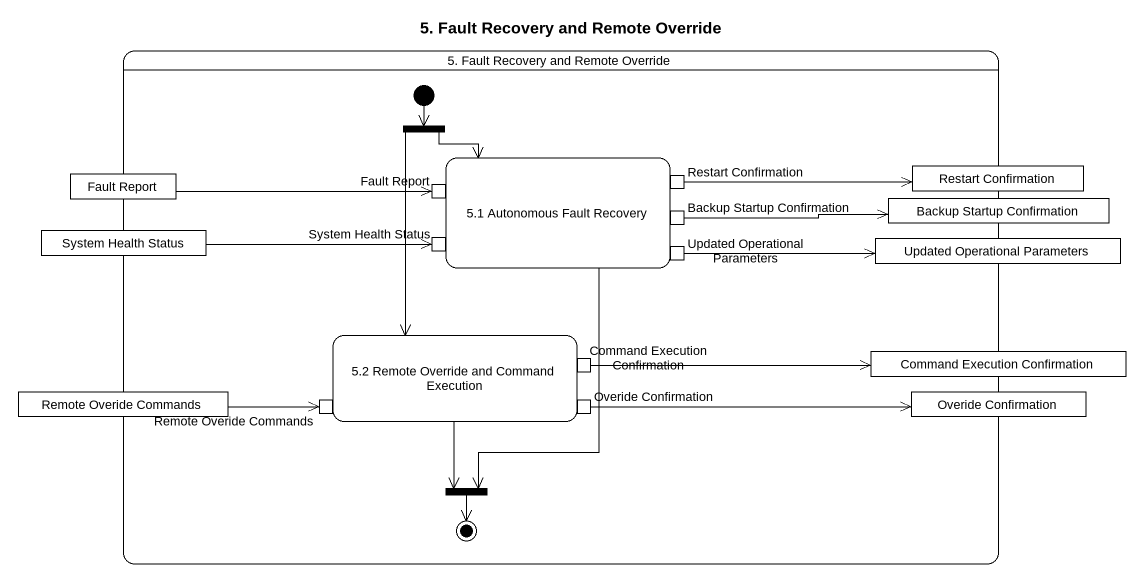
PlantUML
@startuml
title 5. Fault Recovery and Remote Override
hide empty description
state "5. Fault Recovery and Remote Override" as s5_Fault_Recovery_and_Remote {
  state "Fault Report" as Fault_Report <<object>>
  state fork1 <<fork>>
  state "5.1 Autonomous Fault Recovery" as s5_1_Autonomous_Fault {
    state "Fault Report" as Fault_Report_2 <<inputPin>>
    state "Restart Confirmation" as Restart_Confirmation_2 <<outputPin>>
    state "Backup Startup Confirmation" as Backup_Startup_Confirmation <<outputPin>>
    state "System Health Status" as System_Health_Status_2 <<inputPin>>
    state "Updated Operational Parameters" as Updated_Operational <<outputPin>>
  }
  state "Restart Confirmation" as Restart_Confirmation <<object>>
  state "Backup Startup Confirmation" as Backup_Startup_Confirmation_2 <<object>>
  state "System Health Status" as System_Health_Status <<object>>
  state "Updated Operational Parameters" as Updated_Operational_2 <<object>>
  state "5.2 Remote Override and Command Execution" as s5_2_Remote_Override_and {
    state "Command Execution Confirmation" as Command_Execution <<outputPin>>
    state "Remote Overide Commands" as Remote_Overide_Commands_2 <<inputPin>>
    state "Overide Confirmation" as Overide_Confirmation <<outputPin>>
  }
  state "Command Execution Confirmation" as Command_Execution_2 <<object>>
  state "Remote Overide Commands" as Remote_Overide_Commands <<object>>
  state "Overide Confirmation" as Overide_Confirmation_2 <<object>>
  state fork2 <<join>>
  [*] --> fork1
  fork2 --> [*]
}
Fault_Report -right-> Fault_Report_2
fork1 --> s5_1_Autonomous_Fault
fork1 --> s5_2_Remote_Override_and
s5_1_Autonomous_Fault --> fork2
Restart_Confirmation_2 -right-> Restart_Confirmation
Backup_Startup_Confirmation -right-> Backup_Startup_Confirmation_2
System_Health_Status -right-> System_Health_Status_2
Updated_Operational -right-> Updated_Operational_2
s5_2_Remote_Override_and --> fork2
Command_Execution -right-> Command_Execution_2
Remote_Overide_Commands -right-> Remote_Overide_Commands_2
Overide_Confirmation -right-> Overide_Confirmation_2
@enduml
